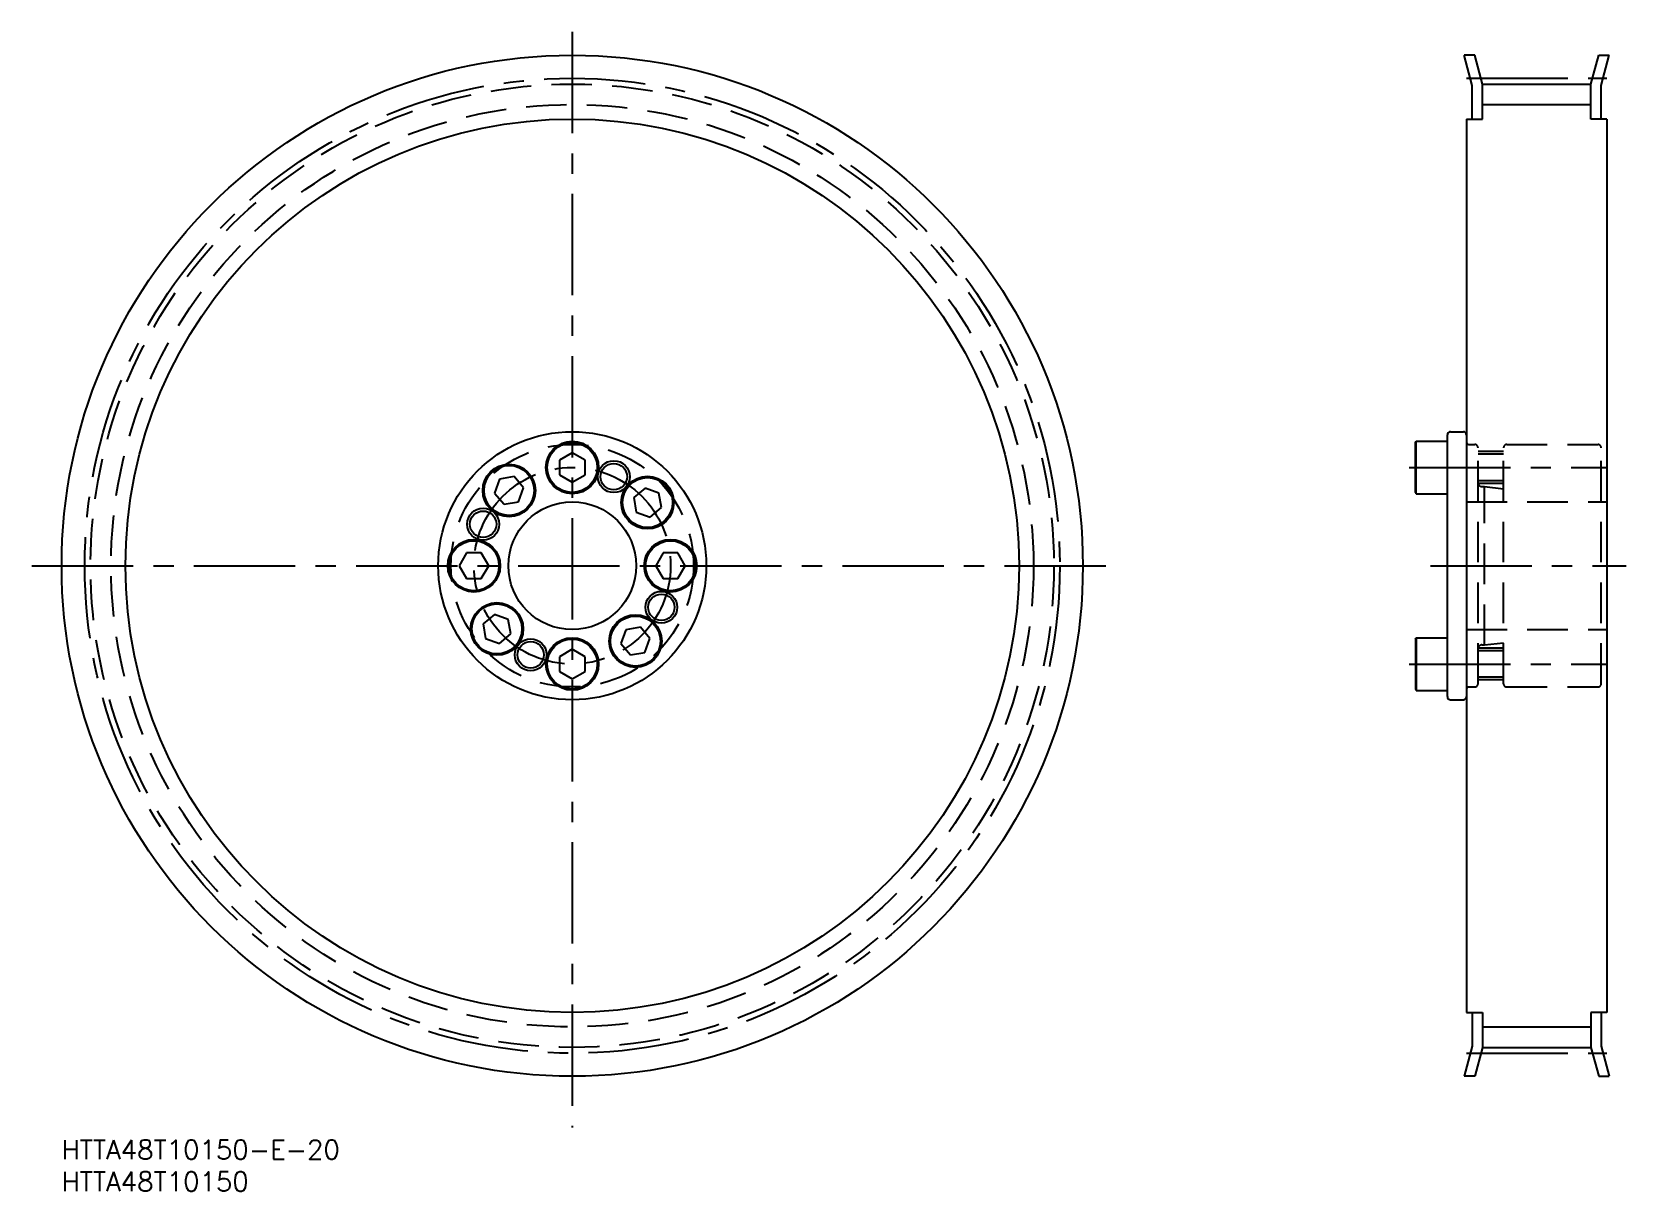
# Model space of a CAD drawing. Extents: x -5 to 245, y -8 to 174.
import ezdxf

# ---------------------------------------------------------------- set-up
doc = ezdxf.new("R2010")
doc.units = 0
doc.header["$LTSCALE"] = 0.5
doc.linetypes.add('CENTER', pattern=[50.8, 31.75, -6.35, 6.35, -6.35])
doc.linetypes.add('DASHED', pattern=[19.05, 12.7, -6.35])
for name, color, linetype in [('MSM_CENTER', 1, 'CENTER'), ('MSM_CONTINUOUS', 7, 'CONTINUOUS'), ('MSM_DASHED', 4, 'DASHED'), ('MSM_NARROW', 5, 'CONTINUOUS'), ('MSM_PART_NUMBER', 7, 'CONTINUOUS')]:
    doc.layers.add(name, color=color, linetype=linetype)
doc.styles.get("Standard").update_dxf_attribs({"font": 'txt.shx', "height": 3, "bigfont": 'bigfont.shx'})

# ---------------------------------------------------------------- blocks, each defined once
blk = doc.blocks.new('*U2')
at = {"layer": 'MSM_PART_NUMBER'}
blk.add_text('HTTA48T10150-E-20', height=3, dxfattribs=at).set_placement((0, -3))
blk = doc.blocks.new('*U3')
at = {"layer": 'MSM_PART_NUMBER'}
blk.add_text('HTTA48T10150', height=3, dxfattribs=at).set_placement((0, -8))

msp = doc.modelspace()

# ---------------------------------------------------------------- linework, layer by layer
at = {"layer": 'MSM_CENTER'}
for p, q in [((80, 173.66), (80, 1.96)), ((220.12, 166.39), (242.12, 166.39)), ((211.12, 105.4), (242.22, 105.4)), ((-4.67, 90), (164.93, 90)), ((214.46, 90), (245.12, 90)), ((211.12, 74.6), (242.22, 74.6)), ((220.12, 13.6), (242.12, 13.6))]:
    msp.add_line(p, q, dxfattribs=at)
for radius in [76.39, 15.4]:
    msp.add_circle((80, 90), radius, dxfattribs=at)
at = {"layer": 'MSM_CONTINUOUS'}
for p, q in [((221.02, 165.26), (219.76, 170)), ((221.41, 170), (219.76, 170)), ((222.62, 165.47), (221.41, 170)), ((239.62, 165.47), (240.84, 170)), ((240.84, 170), (242.49, 170)), ((241.22, 165.26), (242.49, 170)), ((221.02, 160), (221.02, 165.26)), ((222.62, 160), (222.62, 165.47)), ((222.62, 165.47), (239.62, 165.47)), ((239.62, 160), (239.62, 165.47)), ((241.22, 160), (241.22, 165.26)), ((220.12, 160), (220.12, 20)), ((220.12, 160), (222.62, 160)), ((242.12, 160), (239.62, 160)), ((242.12, 160), (242.12, 20)), ((217.12, 69.5), (217.12, 110.5)), ((217.62, 111), (219.62, 111)), ((80, 107.71), (78, 106.55)), ((82, 106.55), (80, 107.71)), ((212.12, 109.32), (212.24, 109.52)), ((212.12, 101.48), (212.12, 109.32)), ((212.24, 109.52), (217.12, 109.52)), ((212.24, 101.27), (212.24, 109.52)), ((78, 106.55), (78, 104.25)), ((81, 107.13), (81, 107.13)), ((81.5, 106.84), (81.5, 106.84)), ((82, 104.25), (82, 106.55)), ((68.62, 103.57), (67.83, 101.4)), ((70.89, 103.97), (68.62, 103.57)), ((72.38, 102.2), (70.89, 103.97)), ((78, 104.25), (80, 103.09)), ((80, 103.09), (82, 104.25)), ((67.83, 101.4), (69.31, 99.63)), ((69.31, 99.63), (71.59, 100.03)), ((71.59, 100.03), (72.38, 102.2)), ((91.4, 102.17), (89.63, 100.69)), ((89.63, 100.69), (90.03, 98.41)), ((93.57, 101.38), (91.4, 102.17)), ((93.97, 99.11), (93.57, 101.38)), ((212.12, 101.48), (212.24, 101.27)), ((212.24, 101.27), (217.12, 101.27)), ((90.03, 98.41), (92.2, 97.62)), ((92.2, 97.62), (93.97, 99.11)), ((63.45, 92), (62.29, 90)), ((62.29, 90), (63.45, 88)), ((65.75, 92), (63.45, 92)), ((66.91, 90), (65.75, 92)), ((65.75, 88), (66.91, 90)), ((94.25, 92), (93.09, 90)), ((93.09, 90), (94.25, 88)), ((96.55, 92), (94.25, 92)), ((97.71, 90), (96.55, 92)), ((96.55, 88), (97.71, 90)), ((63.45, 88), (65.75, 88)), ((94.25, 88), (96.55, 88)), ((67.8, 82.38), (66.03, 80.89)), ((66.03, 80.89), (66.43, 78.62)), ((69.97, 81.59), (67.8, 82.38)), ((70.37, 79.31), (69.97, 81.59)), ((88.41, 79.97), (87.62, 77.8)), ((90.69, 80.37), (88.41, 79.97)), ((92.17, 78.6), (90.69, 80.37)), ((66.43, 78.62), (68.6, 77.83)), ((68.6, 77.83), (70.37, 79.31)), ((87.62, 77.8), (89.11, 76.03)), ((91.38, 76.43), (92.17, 78.6)), ((212.12, 78.52), (212.24, 78.72)), ((212.12, 78.52), (212.12, 70.68)), ((212.24, 78.72), (217.12, 78.72)), ((212.24, 78.72), (212.24, 70.47)), ((80, 76.91), (78, 75.75)), ((78, 75.75), (78, 73.45)), ((82, 75.75), (80, 76.91)), ((82, 73.45), (82, 75.75)), ((89.11, 76.03), (91.38, 76.43)), ((78, 73.45), (80, 72.29)), ((80, 72.29), (82, 73.45)), ((212.12, 70.68), (212.24, 70.47)), ((212.24, 70.47), (217.12, 70.47)), ((217.62, 69), (219.62, 69)), ((220.12, 20), (222.62, 20)), ((221.02, 20), (221.02, 14.74)), ((222.62, 20), (222.62, 14.52)), ((239.62, 20), (239.62, 14.52)), ((242.12, 20), (239.62, 20)), ((241.22, 20), (241.22, 14.74)), ((221.02, 14.74), (219.76, 10)), ((222.62, 14.52), (221.41, 10)), ((222.62, 14.52), (239.62, 14.52)), ((239.62, 14.52), (240.84, 10)), ((241.22, 14.74), (242.49, 10)), ((221.41, 10), (219.76, 10)), ((240.84, 10), (242.49, 10))]:
    msp.add_line(p, q, dxfattribs=at)
for centre, radius in [((80, 90), 80), ((80, 90), 70), ((80, 90), 21), ((80, 105.4), 4.12), ((80, 105.4), 3.92), ((70.1, 101.8), 4.12), ((70.1, 101.8), 3.92), ((86.51, 103.96), 2.07), ((91.8, 99.9), 4.12), ((91.8, 99.9), 3.92), ((80, 90), 10), ((66.04, 96.51), 2.07), ((64.6, 90), 4.12), ((64.6, 90), 3.92), ((95.4, 90), 4.12), ((95.4, 90), 3.92), ((93.96, 83.49), 2.07), ((68.2, 80.1), 4.12), ((68.2, 80.1), 3.92), ((89.9, 78.2), 4.12), ((89.9, 78.2), 3.92), ((73.49, 76.04), 2.07), ((80, 74.6), 4.12), ((80, 74.6), 3.92)]:
    msp.add_circle(centre, radius, dxfattribs=at)
for centre, start, end in [((217.62, 110.5), 90, 180), ((219.62, 110.5), 0, 90), ((217.62, 69.5), 180, 270), ((219.62, 69.5), 270, 0)]:
    msp.add_arc(centre, 0.5, start, end, dxfattribs=at)
at = {"layer": 'MSM_DASHED'}
for p, q in [((220.53, 109), (221.42, 109)), ((221.92, 71.5), (221.92, 108.5)), ((225.92, 107.9), (221.92, 107.9)), ((225.92, 107.47), (221.92, 107.47)), ((225.92, 71.5), (225.92, 108.5)), ((226.42, 109), (240.72, 109)), ((241.22, 71.5), (241.22, 108.5)), ((225.92, 103.33), (221.92, 103.33)), ((225.92, 102.9), (221.92, 102.9)), ((220.12, 100), (242.12, 100)), ((222.52, 102.4), (222.92, 102.4)), ((222.92, 77.6), (222.92, 102.4)), ((222.92, 102.4), (225.92, 102.07)), ((220.12, 80), (242.12, 80)), ((222.52, 77.6), (222.92, 77.6)), ((222.92, 77.6), (225.92, 77.93)), ((225.92, 77.1), (221.92, 77.1)), ((225.92, 76.67), (221.92, 76.67)), ((225.92, 72.53), (221.92, 72.53)), ((220.53, 71), (221.42, 71)), ((225.92, 72.1), (221.92, 72.1)), ((226.42, 71), (240.72, 71))]:
    msp.add_line(p, q, dxfattribs=at)
for radius in [75.47, 72.27, 19]:
    msp.add_circle((80, 90), radius, dxfattribs=at)
for centre, radius, start, end in [((220.53, 109.41), 0.41, 180, 270), ((221.42, 108.5), 0.5, 0, 90), ((226.42, 108.5), 0.5, 90, 180), ((240.72, 108.5), 0.5, 0, 90), ((222.52, 103), 0.6, 180.0007, 270), ((222.52, 77), 0.6, 90, 179.9993), ((220.53, 70.59), 0.41, 90, 180), ((221.42, 71.5), 0.5, 270, 0), ((226.42, 71.5), 0.5, 180, 270), ((240.72, 71.5), 0.5, 270, 0)]:
    msp.add_arc(centre, radius, start, end, dxfattribs=at)
at = {"layer": 'MSM_NARROW'}
for p, q in [((222.62, 162.27), (239.62, 162.27)), ((222.62, 17.72), (239.62, 17.72))]:
    msp.add_line(p, q, dxfattribs=at)
for centre in [(86.51, 103.96), (66.04, 96.51), (93.96, 83.49), (73.49, 76.04)]:
    msp.add_circle(centre, 2.5, dxfattribs=at)

# ---------------------------------------------------------------- block references
at = {"layer": 'MSM_CONTINUOUS'}
for name in ['*U2', '*U3']:
    msp.add_blockref(name, (0, 0), dxfattribs=at)

doc.saveas('drawing.dxf')
